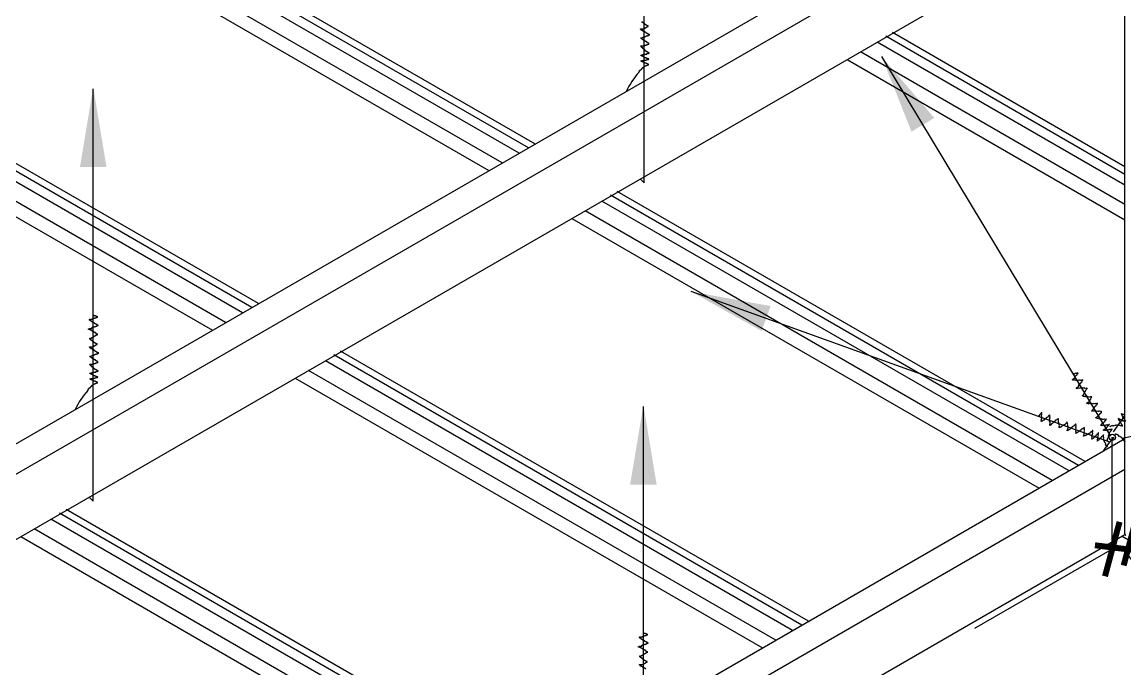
# Model space of a CAD drawing. Header units: inches. Extents: x -16404 to 14624, y -1591 to 16152.
# Drawn here: x -15641 to -15557.9, y 1922.6 to 1971.4 of the extents above; entities that cross this region are included whole.
import ezdxf

# ---------------------------------------------------------------- set-up
doc = ezdxf.new("R2010")
doc.units = ezdxf.units.IN
doc.header["$LTSCALE"] = 24
doc.header["$MEASUREMENT"] = 0
doc.layers.get('0').update_dxf_attribs({"linetype": 'CONTINUOUS'})
doc.layers.add('S-ANNO-DIMS', color=2, linetype='CONTINUOUS')
doc.layers.add('S-ARCH', color=1, linetype='CONTINUOUS')
doc.styles.add('Arial', font='arial.ttf', dxfattribs={"width": 0.85})
doc.dimstyles.new('DIM-24', dxfattribs={"dimscale": 24, "dimtxt": 0.09375, "dimasz": 0.109375, "dimexe": 0.0625, "dimexo": 0.0625, "dimgap": 0.0625, "dimtad": 1, "dimdec": 4, "dimzin": 11, "dimdsep": 46, "dimlunit": 4, "dimtxsty": 'Arial', "dimblk": 'ARCHTICK', "dimcen": 0.125, "dimclrd": 256, "dimclre": 256, "dimclrt": 4, "dimadec": 0, "dimazin": 0, "dimtfac": 0.75, "dimtdec": 4, "dimtofl": 0, "dimtmove": 0, "dimatfit": 3, "dimldrblk": 'ARCHTICK', "dimfxl": 1, "dimfrac": 1, "dimtolj": 1, "dimtzin": 11, "dimarcsym": 0})

# ---------------------------------------------------------------- blocks, each defined once
blk = doc.blocks.new('ST-ARROW')
blk.add_solid([(-1, -0.167), (-1, 0.167), (0, 0)])
blk = doc.blocks.new('_ARCHTICK')
at = {"color": 0, "linetype": 'ByBlock', "const_width": 0.15}
blk.add_lwpolyline([(-0.5, -0.5), (0.5, 0.5)], dxfattribs=at)

msp = doc.modelspace()

# ---------------------------------------------------------------- linework, layer by layer
at = {"layer": 'S-ARCH', "color": 2}
for p, q in [((-15594.13847, 1959.24264), (-15594.13847, 1990.29434)), ((-15558.98146, 1940.17198), (-15576.24658, 1968.7578)), ((-15635.65865, 1935.27095), (-15635.65865, 1966.32265)), ((-15559.07179, 1939.70072), (-15590.60337, 1951.05355)), ((-15558.13621, 1940.00738), (-15524.36333, 1947.13926)), ((-15594.20621, 1911.33838), (-15594.20621, 1942.39008)), ((-15558.78603, 1940.48253), (-15557.92269, 1941.69684)), ((-15558.877, 1931.65196), (-15558.877, 1940.07648))]:
    msp.add_line(p, q, dxfattribs=at)
at = {"layer": 'S-ARCH'}
for p, q in [((-15557.92269, 1932.80844), (-15557.92269, 1989.35124)), ((-15667.21422, 1924.74052), (-15557.92269, 1987.84001)), ((-15665.37391, 1923.50727), (-15557.92269, 1985.54426)), ((-15602.87289, 1961.888), (-15638.04665, 1982.19558)), ((-15602.37289, 1962.17668), (-15637.54665, 1982.48425)), ((-15603.57654, 1961.48175), (-15638.75029, 1981.78933)), ((-15665.48217, 1918.52401), (-15557.92269, 1980.6235)), ((-15641.01972, 1980.47907), (-15605.84597, 1960.17149)), ((-15604.84597, 1960.74884), (-15640.01972, 1981.05642)), ((-15623.2078, 1950.14764), (-15658.38155, 1970.45522)), ((-15557.92269, 1959.88853), (-15575.94506, 1970.29375)), ((-15557.92269, 1960.46588), (-15575.44506, 1970.58242)), ((-15624.41144, 1949.45271), (-15659.5852, 1969.76029)), ((-15623.7078, 1949.85896), (-15658.88155, 1970.16654)), ((-15557.92269, 1959.07603), (-15576.58335, 1969.84977)), ((-15625.68087, 1948.71981), (-15660.85463, 1969.02738)), ((-15557.92269, 1957.61022), (-15577.85278, 1969.11686)), ((-15661.85463, 1968.45003), (-15626.68087, 1948.14246)), ((-15578.85278, 1968.53951), (-15557.92269, 1956.45552)), ((-15562.1241, 1937.54917), (-15597.32686, 1957.8735)), ((-15561.42045, 1937.95542), (-15596.68857, 1958.31748)), ((-15560.92045, 1938.2441), (-15596.18857, 1958.60615)), ((-15563.39353, 1936.81627), (-15598.59629, 1957.14059)), ((-15599.59629, 1956.56324), (-15564.39353, 1936.23892)), ((-15582.25536, 1925.92639), (-15617.52347, 1946.28844)), ((-15581.75536, 1926.21506), (-15617.02347, 1946.57712)), ((-15582.959, 1925.52014), (-15618.16176, 1945.84446)), ((-15620.43119, 1944.5342), (-15585.22843, 1924.20988)), ((-15584.22843, 1924.78723), (-15619.43119, 1945.11155)), ((-15625.76178, 1900.80794), (-15557.92269, 1939.97486)), ((-15623.92147, 1899.57469), (-15557.92269, 1937.6791)), ((-15602.44063, 1914.27241), (-15637.70875, 1934.63447)), ((-15603.64428, 1913.57749), (-15638.84704, 1933.90181)), ((-15602.94063, 1913.98374), (-15638.20875, 1934.34579)), ((-15604.91371, 1912.84458), (-15640.11647, 1933.1689)), ((-15641.11647, 1932.59155), (-15605.91371, 1912.26723)), ((-15624.02973, 1894.59144), (-15557.92269, 1932.75835)), ((-15558.14385, 1932.63066), (-15539.66322, 1921.96087))]:
    msp.add_line(p, q, dxfattribs=at)
at = {"layer": 'S-ARCH', "color": 2}
for points in [[(-15594.55421, 1967.56623), (-15594.55421, 1967.5915), (-15594.52893, 1967.5915), (-15594.52893, 1967.64206), (-15594.50365, 1967.64206), (-15594.50365, 1967.71788), (-15594.45309, 1967.71788), (-15594.45309, 1967.76843), (-15594.40252, 1967.76843), (-15594.40252, 1967.7937), (-15594.35196, 1967.7937), (-15594.35196, 1967.81898), (-15594.32668, 1967.81898), (-15594.32668, 1967.86953), (-15594.3014, 1967.86953), (-15594.3014, 1967.89481), (-15594.27612, 1967.89481), (-15594.27612, 1967.92008), (-15594.25084, 1967.92008), (-15594.25084, 1967.94536), (-15594.22556, 1967.94536), (-15594.22556, 1967.97063), (-15594.20028, 1967.97063), (-15594.20028, 1967.99591), (-15594.14971, 1967.99591), (-15594.14971, 1968.02118), (-15594.12443, 1968.02118), (-15594.12443, 1968.04646), (-15594.07387, 1968.04646), (-15594.07387, 1968.07173), (-15594.02331, 1968.07173), (-15594.02331, 1968.09701), (-15593.94746, 1968.09701), (-15593.94746, 1968.12228), (-15593.8969, 1968.12228), (-15593.8969, 1968.14756), (-15593.82106, 1968.14756), (-15593.82106, 1968.17283), (-15593.79578, 1968.17283), (-15593.84634, 1968.17283), (-15593.84634, 1968.19811), (-15593.8969, 1968.19811), (-15593.8969, 1968.22338), (-15593.94746, 1968.22338), (-15593.94746, 1968.24866), (-15593.99803, 1968.24866), (-15593.99803, 1968.27393), (-15594.09915, 1968.27393), (-15594.09915, 1968.29921), (-15594.12443, 1968.29921), (-15594.12443, 1968.32448), (-15594.20028, 1968.32448), (-15594.20028, 1968.34976), (-15594.25084, 1968.34976), (-15594.25084, 1968.37503), (-15594.32668, 1968.37503), (-15594.32668, 1968.40031), (-15594.35196, 1968.40031), (-15594.35196, 1968.42558), (-15594.37724, 1968.42558), (-15594.37724, 1968.45086), (-15594.40252, 1968.45086), (-15594.3014, 1968.45086), (-15594.3014, 1968.47613), (-15594.17499, 1968.47613), (-15594.17499, 1968.50141), (-15594.02331, 1968.50141), (-15594.02331, 1968.52669), (-15593.94746, 1968.52669), (-15593.94746, 1968.55196), (-15593.82106, 1968.55196), (-15593.82106, 1968.57723), (-15593.79578, 1968.57723), (-15593.79578, 1968.60251), (-15593.8969, 1968.60251), (-15593.8969, 1968.62779), (-15593.97275, 1968.62779), (-15593.97275, 1968.65306), (-15593.99803, 1968.65306), (-15593.99803, 1968.67834), (-15594.14971, 1968.67834), (-15594.14971, 1968.75416), (-15594.22556, 1968.75416), (-15594.22556, 1968.77944), (-15594.27612, 1968.77944), (-15594.27612, 1968.80471), (-15594.32668, 1968.80471), (-15594.32668, 1968.82999), (-15594.35196, 1968.82999), (-15594.35196, 1968.85526), (-15594.40252, 1968.85526), (-15594.40252, 1968.88054), (-15594.35196, 1968.88054), (-15594.35196, 1968.90581), (-15594.25084, 1968.90581), (-15594.25084, 1968.93109), (-15594.20028, 1968.93109), (-15594.20028, 1968.95636), (-15593.94746, 1968.95636), (-15593.94746, 1969.00691), (-15593.82106, 1969.00691), (-15593.82106, 1969.03219), (-15593.7705, 1969.03219), (-15593.7705, 1969.05746), (-15593.82106, 1969.05746), (-15593.82106, 1969.08274), (-15593.87162, 1969.08274), (-15593.87162, 1969.10801), (-15593.8969, 1969.10801), (-15593.8969, 1969.13329), (-15593.97275, 1969.13329), (-15593.97275, 1969.15856), (-15593.99803, 1969.15856), (-15593.99803, 1969.18384), (-15594.04859, 1969.18384), (-15594.04859, 1969.20911), (-15594.07387, 1969.20911), (-15594.07387, 1969.23439), (-15594.09915, 1969.23439), (-15594.09915, 1969.25966), (-15594.14971, 1969.25966), (-15594.14971, 1969.31022), (-15594.20028, 1969.31022), (-15594.20028, 1969.33549), (-15594.22556, 1969.33549), (-15594.22556, 1969.36076), (-15594.25084, 1969.36076), (-15594.25084, 1969.41132), (-15594.3014, 1969.41132), (-15594.3014, 1969.43659), (-15594.32668, 1969.43659), (-15594.32668, 1969.46186), (-15594.35196, 1969.46186), (-15594.35196, 1969.51242), (-15594.37724, 1969.51242), (-15594.37724, 1969.53769), (-15594.40252, 1969.53769), (-15594.40252, 1969.56297), (-15594.14971, 1969.56297), (-15594.14971, 1969.58824), (-15594.09915, 1969.58824), (-15594.09915, 1969.61352), (-15593.99803, 1969.61352), (-15593.99803, 1969.63879), (-15593.94746, 1969.63879), (-15593.94746, 1969.66407), (-15593.87162, 1969.66407), (-15593.87162, 1969.68934), (-15593.79578, 1969.68934), (-15593.79578, 1969.71462), (-15593.7705, 1969.71462), (-15593.79578, 1969.71462), (-15593.79578, 1969.73989), (-15593.82106, 1969.73989), (-15593.82106, 1969.76517), (-15593.84634, 1969.76517), (-15593.84634, 1969.79044), (-15593.8969, 1969.79044), (-15593.8969, 1969.81572), (-15593.94746, 1969.81572), (-15593.94746, 1969.86627), (-15593.99803, 1969.86627), (-15593.99803, 1969.89154), (-15594.07387, 1969.89154), (-15594.07387, 1969.94209), (-15594.14971, 1969.94209), (-15594.14971, 1969.96737), (-15594.17499, 1969.96737), (-15594.17499, 1969.99264), (-15594.22556, 1969.99264), (-15594.22556, 1970.04319), (-15594.3014, 1970.04319), (-15594.3014, 1970.09374), (-15594.35196, 1970.09374), (-15594.35196, 1970.1443), (-15594.40252, 1970.1443), (-15594.40252, 1970.16957), (-15594.3014, 1970.16957), (-15594.3014, 1970.19485), (-15594.25084, 1970.19485), (-15594.25084, 1970.22012), (-15594.14971, 1970.22012), (-15594.14971, 1970.2454), (-15594.09915, 1970.2454), (-15594.09915, 1970.27067), (-15594.04859, 1970.27067), (-15594.04859, 1970.29595), (-15593.99803, 1970.29595), (-15593.99803, 1970.32122), (-15593.8969, 1970.32122), (-15593.8969, 1970.3465), (-15593.82106, 1970.3465), (-15593.82106, 1970.37177), (-15593.79578, 1970.37177), (-15593.79578, 1970.39705), (-15593.71994, 1970.39705), (-15593.74522, 1970.39705), (-15593.74522, 1970.42232), (-15593.79578, 1970.42232), (-15593.79578, 1970.4476), (-15593.87162, 1970.4476), (-15593.87162, 1970.47287), (-15593.8969, 1970.47287), (-15593.8969, 1970.49815), (-15593.94746, 1970.49815), (-15593.94746, 1970.52342), (-15593.99803, 1970.52342), (-15593.99803, 1970.57397), (-15594.04859, 1970.57397), (-15594.04859, 1970.59925), (-15594.09915, 1970.59925), (-15594.09915, 1970.62452), (-15594.17499, 1970.62452), (-15594.17499, 1970.6498), (-15594.20028, 1970.6498), (-15594.20028, 1970.67507), (-15594.25084, 1970.67507), (-15594.25084, 1970.70035), (-15594.27612, 1970.70035), (-15594.27612, 1970.72562), (-15594.35196, 1970.72562), (-15594.35196, 1970.77617), (-15594.37724, 1970.77617), (-15594.37724, 1970.80145), (-15594.40252, 1970.80145), (-15594.40252, 1970.82673), (-15594.4278, 1970.82673), (-15594.4278, 1970.852), (-15594.14971, 1970.852), (-15594.14971, 1970.87727), (-15594.12443, 1970.87727), (-15594.12443, 1970.90255), (-15594.07387, 1970.90255), (-15594.07387, 1970.92783), (-15594.04859, 1970.92783), (-15594.04859, 1970.9531), (-15593.99803, 1970.9531), (-15593.99803, 1970.97838), (-15593.94746, 1970.97838), (-15593.94746, 1971.00365), (-15593.92218, 1971.00365), (-15593.92218, 1971.02893), (-15593.84634, 1971.02893), (-15593.84634, 1971.07948), (-15593.92218, 1971.07948), (-15593.92218, 1971.10475), (-15593.94746, 1971.10475), (-15593.94746, 1971.13003), (-15594.02331, 1971.13003), (-15594.02331, 1971.1553), (-15594.04859, 1971.1553), (-15594.04859, 1971.18058), (-15594.09915, 1971.18058), (-15594.09915, 1971.23113), (-15594.14971, 1971.23113), (-15594.14971, 1971.2564), (-15594.17499, 1971.2564), (-15594.17499, 1971.28168), (-15594.20028, 1971.28168), (-15594.20028, 1971.30695), (-15594.25084, 1971.30695), (-15594.25084, 1971.33223), (-15594.27612, 1971.33223), (-15594.27612, 1971.3575), (-15594.32668, 1971.3575), (-15594.32668, 1971.38278)], [(-15636.07439, 1943.59454), (-15636.07439, 1943.61982), (-15636.04911, 1943.61982), (-15636.04911, 1943.67037), (-15636.02383, 1943.67037), (-15636.02383, 1943.74619), (-15635.97327, 1943.74619), (-15635.97327, 1943.79674), (-15635.9227, 1943.79674), (-15635.9227, 1943.82202), (-15635.87214, 1943.82202), (-15635.87214, 1943.84729), (-15635.84686, 1943.84729), (-15635.84686, 1943.89784), (-15635.82158, 1943.89784), (-15635.82158, 1943.92312), (-15635.7963, 1943.92312), (-15635.7963, 1943.94839), (-15635.77102, 1943.94839), (-15635.77102, 1943.97367), (-15635.74574, 1943.97367), (-15635.74574, 1943.99894), (-15635.72046, 1943.99894), (-15635.72046, 1944.02422), (-15635.66989, 1944.02422), (-15635.66989, 1944.0495), (-15635.64461, 1944.0495), (-15635.64461, 1944.07477), (-15635.59405, 1944.07477), (-15635.59405, 1944.10004), (-15635.54349, 1944.10004), (-15635.54349, 1944.12532), (-15635.46764, 1944.12532), (-15635.46764, 1944.1506), (-15635.41708, 1944.1506), (-15635.41708, 1944.17587), (-15635.34124, 1944.17587), (-15635.34124, 1944.20115), (-15635.31596, 1944.20115), (-15635.36652, 1944.20115), (-15635.36652, 1944.22642), (-15635.41708, 1944.22642), (-15635.41708, 1944.2517), (-15635.46764, 1944.2517), (-15635.46764, 1944.27697), (-15635.51821, 1944.27697), (-15635.51821, 1944.30225), (-15635.61933, 1944.30225), (-15635.61933, 1944.32752), (-15635.64461, 1944.32752), (-15635.64461, 1944.3528), (-15635.72046, 1944.3528), (-15635.72046, 1944.37807), (-15635.77102, 1944.37807), (-15635.77102, 1944.40335), (-15635.84686, 1944.40335), (-15635.84686, 1944.42862), (-15635.87214, 1944.42862), (-15635.87214, 1944.4539), (-15635.89742, 1944.4539), (-15635.89742, 1944.47917), (-15635.9227, 1944.47917), (-15635.82158, 1944.47917), (-15635.82158, 1944.50445), (-15635.69517, 1944.50445), (-15635.69517, 1944.52972), (-15635.54349, 1944.52972), (-15635.54349, 1944.555), (-15635.46764, 1944.555), (-15635.46764, 1944.58027), (-15635.34124, 1944.58027), (-15635.34124, 1944.60555), (-15635.31596, 1944.60555), (-15635.31596, 1944.63082), (-15635.41708, 1944.63082), (-15635.41708, 1944.6561), (-15635.49293, 1944.6561), (-15635.49293, 1944.68137), (-15635.51821, 1944.68137), (-15635.51821, 1944.70665), (-15635.66989, 1944.70665), (-15635.66989, 1944.78247), (-15635.74574, 1944.78247), (-15635.74574, 1944.80775), (-15635.7963, 1944.80775), (-15635.7963, 1944.83303), (-15635.84686, 1944.83303), (-15635.84686, 1944.8583), (-15635.87214, 1944.8583), (-15635.87214, 1944.88357), (-15635.9227, 1944.88357), (-15635.9227, 1944.90885), (-15635.87214, 1944.90885), (-15635.87214, 1944.93413), (-15635.77102, 1944.93413), (-15635.77102, 1944.9594), (-15635.72046, 1944.9594), (-15635.72046, 1944.98467), (-15635.46764, 1944.98467), (-15635.46764, 1945.03523), (-15635.34124, 1945.03523), (-15635.34124, 1945.0605), (-15635.29068, 1945.0605), (-15635.29068, 1945.08578), (-15635.34124, 1945.08578), (-15635.34124, 1945.11105), (-15635.3918, 1945.11105), (-15635.3918, 1945.13633), (-15635.41708, 1945.13633), (-15635.41708, 1945.1616), (-15635.49293, 1945.1616), (-15635.49293, 1945.18688), (-15635.51821, 1945.18688), (-15635.51821, 1945.21215), (-15635.56877, 1945.21215), (-15635.56877, 1945.23743), (-15635.59405, 1945.23743), (-15635.59405, 1945.2627), (-15635.61933, 1945.2627), (-15635.61933, 1945.28798), (-15635.66989, 1945.28798), (-15635.66989, 1945.33853), (-15635.72046, 1945.33853), (-15635.72046, 1945.3638), (-15635.74574, 1945.3638), (-15635.74574, 1945.38908), (-15635.77102, 1945.38908), (-15635.77102, 1945.43963), (-15635.82158, 1945.43963), (-15635.82158, 1945.4649), (-15635.84686, 1945.4649), (-15635.84686, 1945.49018), (-15635.87214, 1945.49018), (-15635.87214, 1945.54073), (-15635.89742, 1945.54073), (-15635.89742, 1945.566), (-15635.9227, 1945.566), (-15635.9227, 1945.59128), (-15635.66989, 1945.59128), (-15635.66989, 1945.61655), (-15635.61933, 1945.61655), (-15635.61933, 1945.64183), (-15635.51821, 1945.64183), (-15635.51821, 1945.6671), (-15635.46764, 1945.6671), (-15635.46764, 1945.69238), (-15635.3918, 1945.69238), (-15635.3918, 1945.71766), (-15635.31596, 1945.71766), (-15635.31596, 1945.74293), (-15635.29068, 1945.74293), (-15635.31596, 1945.74293), (-15635.31596, 1945.7682), (-15635.34124, 1945.7682), (-15635.34124, 1945.79348), (-15635.36652, 1945.79348), (-15635.36652, 1945.81876), (-15635.41708, 1945.81876), (-15635.41708, 1945.84403), (-15635.46764, 1945.84403), (-15635.46764, 1945.89458), (-15635.51821, 1945.89458), (-15635.51821, 1945.91986), (-15635.59405, 1945.91986), (-15635.59405, 1945.97041), (-15635.66989, 1945.97041), (-15635.66989, 1945.99568), (-15635.69517, 1945.99568), (-15635.69517, 1946.02096), (-15635.74574, 1946.02096), (-15635.74574, 1946.07151), (-15635.82158, 1946.07151), (-15635.82158, 1946.12206), (-15635.87214, 1946.12206), (-15635.87214, 1946.17261), (-15635.9227, 1946.17261), (-15635.9227, 1946.19788), (-15635.82158, 1946.19788), (-15635.82158, 1946.22316), (-15635.77102, 1946.22316), (-15635.77102, 1946.24843), (-15635.66989, 1946.24843), (-15635.66989, 1946.27371), (-15635.61933, 1946.27371), (-15635.61933, 1946.29898), (-15635.56877, 1946.29898), (-15635.56877, 1946.32426), (-15635.51821, 1946.32426), (-15635.51821, 1946.34953), (-15635.41708, 1946.34953), (-15635.41708, 1946.37481), (-15635.34124, 1946.37481), (-15635.34124, 1946.40008), (-15635.31596, 1946.40008), (-15635.31596, 1946.42536), (-15635.24012, 1946.42536), (-15635.2654, 1946.42536), (-15635.2654, 1946.45063), (-15635.31596, 1946.45063), (-15635.31596, 1946.47591), (-15635.3918, 1946.47591), (-15635.3918, 1946.50119), (-15635.41708, 1946.50119), (-15635.41708, 1946.52646), (-15635.46764, 1946.52646), (-15635.46764, 1946.55173), (-15635.51821, 1946.55173), (-15635.51821, 1946.60229), (-15635.56877, 1946.60229), (-15635.56877, 1946.62756), (-15635.61933, 1946.62756), (-15635.61933, 1946.65283), (-15635.69517, 1946.65283), (-15635.69517, 1946.67811), (-15635.72046, 1946.67811), (-15635.72046, 1946.70339), (-15635.77102, 1946.70339), (-15635.77102, 1946.72866), (-15635.7963, 1946.72866), (-15635.7963, 1946.75394), (-15635.87214, 1946.75394), (-15635.87214, 1946.80449), (-15635.89742, 1946.80449), (-15635.89742, 1946.82976), (-15635.9227, 1946.82976), (-15635.9227, 1946.85504), (-15635.94798, 1946.85504), (-15635.94798, 1946.88031), (-15635.66989, 1946.88031), (-15635.66989, 1946.90559), (-15635.64461, 1946.90559), (-15635.64461, 1946.93086), (-15635.59405, 1946.93086), (-15635.59405, 1946.95614), (-15635.56877, 1946.95614), (-15635.56877, 1946.98141), (-15635.51821, 1946.98141), (-15635.51821, 1947.00669), (-15635.46764, 1947.00669), (-15635.46764, 1947.03196), (-15635.44236, 1947.03196), (-15635.44236, 1947.05724), (-15635.36652, 1947.05724), (-15635.36652, 1947.10779), (-15635.44236, 1947.10779), (-15635.44236, 1947.13306), (-15635.46764, 1947.13306), (-15635.46764, 1947.15834), (-15635.54349, 1947.15834), (-15635.54349, 1947.18361), (-15635.56877, 1947.18361), (-15635.56877, 1947.20889), (-15635.61933, 1947.20889), (-15635.61933, 1947.25944), (-15635.66989, 1947.25944), (-15635.66989, 1947.28471), (-15635.69517, 1947.28471), (-15635.69517, 1947.30999), (-15635.72046, 1947.30999), (-15635.72046, 1947.33526), (-15635.77102, 1947.33526), (-15635.77102, 1947.36054), (-15635.7963, 1947.36054), (-15635.7963, 1947.38582), (-15635.84686, 1947.38582), (-15635.84686, 1947.41109), (-15635.87214, 1947.41109), (-15635.87214, 1947.46164), (-15635.9227, 1947.46164), (-15635.9227, 1947.51219), (-15635.94798, 1947.51219), (-15635.87214, 1947.51219), (-15635.87214, 1947.53747), (-15635.7963, 1947.53747), (-15635.7963, 1947.56274), (-15635.77102, 1947.56274), (-15635.77102, 1947.58802), (-15635.72046, 1947.58802), (-15635.72046, 1947.61329), (-15635.66989, 1947.61329), (-15635.66989, 1947.63857), (-15635.61933, 1947.63857), (-15635.61933, 1947.66384), (-15635.59405, 1947.66384), (-15635.59405, 1947.68912), (-15635.56877, 1947.68912), (-15635.56877, 1947.71439), (-15635.51821, 1947.71439), (-15635.51821, 1947.73967), (-15635.46764, 1947.73967), (-15635.46764, 1947.76494), (-15635.44236, 1947.76494), (-15635.44236, 1947.79022), (-15635.36652, 1947.79022), (-15635.36652, 1947.81549), (-15635.31596, 1947.81549), (-15635.34124, 1947.81549), (-15635.34124, 1947.84077), (-15635.41708, 1947.84077), (-15635.41708, 1947.89132), (-15635.46764, 1947.89132), (-15635.46764, 1947.91659), (-15635.49293, 1947.91659), (-15635.49293, 1947.96714), (-15635.56877, 1947.96714), (-15635.56877, 1947.99242), (-15635.61933, 1947.99242), (-15635.61933, 1948.0177), (-15635.66989, 1948.0177), (-15635.66989, 1948.06824), (-15635.74574, 1948.06824), (-15635.74574, 1948.09352), (-15635.7963, 1948.09352), (-15635.7963, 1948.1188), (-15635.82158, 1948.1188), (-15635.82158, 1948.14407), (-15635.87214, 1948.14407), (-15635.87214, 1948.16935), (-15635.94798, 1948.16935), (-15635.94798, 1948.19462), (-15636.02383, 1948.19462), (-15636.02383, 1948.24517), (-15635.97327, 1948.24517), (-15635.97327, 1948.27045), (-15635.77102, 1948.27045), (-15635.77102, 1948.34627), (-15635.72046, 1948.34627), (-15635.72046, 1948.37155), (-15635.69517, 1948.37155), (-15635.69517, 1948.39682), (-15635.56877, 1948.39682), (-15635.56877, 1948.4221), (-15635.46764, 1948.4221), (-15635.46764, 1948.44737), (-15635.3918, 1948.44737), (-15635.3918, 1948.47265), (-15635.36652, 1948.47265), (-15635.36652, 1948.49792), (-15635.29068, 1948.49792), (-15635.29068, 1948.5232), (-15635.36652, 1948.5232), (-15635.36652, 1948.57375), (-15635.44236, 1948.57375), (-15635.44236, 1948.59902), (-15635.49293, 1948.59902), (-15635.49293, 1948.6243), (-15635.54349, 1948.6243), (-15635.54349, 1948.67485), (-15635.59405, 1948.67485), (-15635.59405, 1948.70012), (-15635.66989, 1948.70012), (-15635.66989, 1948.7254), (-15635.69517, 1948.7254), (-15635.69517, 1948.75067), (-15635.74574, 1948.75067), (-15635.74574, 1948.77595), (-15635.77102, 1948.77595), (-15635.77102, 1948.80123), (-15635.82158, 1948.80123), (-15635.82158, 1948.85177), (-15635.87214, 1948.85177), (-15635.87214, 1948.87705), (-15635.9227, 1948.87705), (-15635.9227, 1948.90233), (-15635.94798, 1948.90233), (-15635.94798, 1948.95288), (-15635.97327, 1948.95288), (-15635.87214, 1948.95288), (-15635.87214, 1948.97815), (-15635.72046, 1948.97815), (-15635.72046, 1949.00343), (-15635.69517, 1949.00343), (-15635.69517, 1949.0287), (-15635.64461, 1949.0287), (-15635.64461, 1949.05398), (-15635.56877, 1949.05398), (-15635.56877, 1949.07925), (-15635.44236, 1949.07925), (-15635.44236, 1949.10453), (-15635.41708, 1949.10453), (-15635.41708, 1949.1298), (-15635.34124, 1949.1298), (-15635.34124, 1949.15508), (-15635.31596, 1949.15508), (-15635.3918, 1949.15508), (-15635.3918, 1949.18035), (-15635.44236, 1949.18035), (-15635.44236, 1949.20563), (-15635.49293, 1949.20563), (-15635.49293, 1949.2309), (-15635.64461, 1949.2309), (-15635.64461, 1949.30673), (-15635.65865, 1949.30673)], [(-15559.22509, 1939.76962), (-15559.23815, 1939.79126), (-15559.21651, 1939.80433), (-15559.24265, 1939.8476), (-15559.22101, 1939.86067), (-15559.26021, 1939.92557), (-15559.21693, 1939.95171), (-15559.24306, 1939.99498), (-15559.19978, 1940.02112), (-15559.21285, 1940.04276), (-15559.16957, 1940.0689), (-15559.18264, 1940.09054), (-15559.161, 1940.10361), (-15559.18713, 1940.14688), (-15559.16549, 1940.15995), (-15559.17856, 1940.18158), (-15559.15691, 1940.19465), (-15559.16998, 1940.21629), (-15559.14834, 1940.22936), (-15559.16141, 1940.25099), (-15559.13977, 1940.26406), (-15559.15284, 1940.2857), (-15559.1312, 1940.29877), (-15559.14426, 1940.3204), (-15559.10098, 1940.34654), (-15559.11405, 1940.36818), (-15559.09241, 1940.38125), (-15559.10548, 1940.40288), (-15559.0622, 1940.42902), (-15559.07526, 1940.45066), (-15559.03198, 1940.4768), (-15559.04505, 1940.49843), (-15558.98013, 1940.53764), (-15558.9932, 1940.55928), (-15558.94992, 1940.58542), (-15558.96298, 1940.60706), (-15558.89806, 1940.64627), (-15558.91113, 1940.6679), (-15558.88949, 1940.68097), (-15558.93277, 1940.65483), (-15558.94584, 1940.67647), (-15558.98912, 1940.65033), (-15559.00219, 1940.67196), (-15559.04547, 1940.64582), (-15559.05853, 1940.66746), (-15559.10181, 1940.64132), (-15559.11488, 1940.66295), (-15559.20144, 1940.61067), (-15559.21451, 1940.63231), (-15559.23615, 1940.61924), (-15559.24922, 1940.64087), (-15559.31414, 1940.60166), (-15559.3272, 1940.6233), (-15559.37048, 1940.59716), (-15559.38355, 1940.61879), (-15559.44847, 1940.57958), (-15559.46154, 1940.60122), (-15559.48318, 1940.58815), (-15559.49625, 1940.60978), (-15559.51789, 1940.59671), (-15559.53095, 1940.61835), (-15559.55259, 1940.60527), (-15559.46603, 1940.65756), (-15559.4791, 1940.67919), (-15559.3709, 1940.74454), (-15559.38397, 1940.76618), (-15559.25413, 1940.8446), (-15559.26719, 1940.86623), (-15559.20227, 1940.90544), (-15559.21534, 1940.92708), (-15559.10714, 1940.99243), (-15559.1202, 1941.01406), (-15559.09856, 1941.02714), (-15559.11163, 1941.04877), (-15559.19819, 1940.99649), (-15559.21126, 1941.01813), (-15559.27618, 1940.97892), (-15559.28925, 1941.00055), (-15559.31089, 1940.98748), (-15559.32395, 1941.00911), (-15559.4538, 1940.93069), (-15559.493, 1940.9956), (-15559.55792, 1940.95639), (-15559.57098, 1940.97802), (-15559.61426, 1940.95188), (-15559.62733, 1940.97352), (-15559.67061, 1940.94738), (-15559.68368, 1940.96901), (-15559.70532, 1940.95594), (-15559.71839, 1940.97758), (-15559.76167, 1940.95144), (-15559.77474, 1940.97307), (-15559.73145, 1940.99921), (-15559.74452, 1941.02085), (-15559.65796, 1941.07313), (-15559.67103, 1941.09477), (-15559.62775, 1941.12091), (-15559.64082, 1941.14254), (-15559.42441, 1941.27324), (-15559.45055, 1941.31651), (-15559.34235, 1941.38186), (-15559.35541, 1941.4035), (-15559.31213, 1941.42964), (-15559.3252, 1941.45128), (-15559.36848, 1941.42513), (-15559.38155, 1941.44677), (-15559.42483, 1941.42063), (-15559.43789, 1941.44227), (-15559.45954, 1941.4292), (-15559.4726, 1941.45083), (-15559.53752, 1941.41162), (-15559.55059, 1941.43325), (-15559.57223, 1941.42018), (-15559.5853, 1941.44182), (-15559.62858, 1941.41568), (-15559.64164, 1941.43732), (-15559.66328, 1941.42425), (-15559.67635, 1941.44588), (-15559.69799, 1941.43281), (-15559.71106, 1941.45444), (-15559.75434, 1941.4283), (-15559.78047, 1941.47158), (-15559.82376, 1941.44543), (-15559.83682, 1941.46707), (-15559.85846, 1941.454), (-15559.87153, 1941.47563), (-15559.89317, 1941.46256), (-15559.9193, 1941.50584), (-15559.96259, 1941.47969), (-15559.97565, 1941.50133), (-15559.99729, 1941.48826), (-15560.01036, 1941.50989), (-15560.032, 1941.49682), (-15560.05813, 1941.5401), (-15560.07977, 1941.52703), (-15560.09284, 1941.54866), (-15560.11448, 1941.53559), (-15560.12755, 1941.55723), (-15559.91115, 1941.68793), (-15559.92421, 1941.70956), (-15559.88093, 1941.7357), (-15559.894, 1941.75734), (-15559.80744, 1941.80962), (-15559.82051, 1941.83125), (-15559.77722, 1941.85739), (-15559.79029, 1941.87903), (-15559.72537, 1941.91824), (-15559.73844, 1941.93988), (-15559.67352, 1941.97909), (-15559.68658, 1942.00072), (-15559.66494, 1942.01379), (-15559.68658, 1942.00072), (-15559.69965, 1942.02236), (-15559.72129, 1942.00929), (-15559.73436, 1942.03092), (-15559.756, 1942.01785), (-15559.76907, 1942.03949), (-15559.81235, 1942.01335), (-15559.82542, 1942.03498), (-15559.86869, 1942.00884), (-15559.89483, 1942.05211), (-15559.93811, 1942.02597), (-15559.95118, 1942.04761), (-15560.0161, 1942.0084), (-15560.04223, 1942.05167), (-15560.10715, 1942.01246), (-15560.12022, 1942.03409), (-15560.14186, 1942.02102), (-15560.15493, 1942.04266), (-15560.19821, 1942.01652), (-15560.22434, 1942.05979), (-15560.28926, 1942.02057), (-15560.3154, 1942.06385), (-15560.35868, 1942.03771), (-15560.38481, 1942.08098), (-15560.42809, 1942.05484), (-15560.44116, 1942.07647), (-15560.3546, 1942.12875), (-15560.36767, 1942.15039), (-15560.32439, 1942.17653), (-15560.33745, 1942.19816), (-15560.25089, 1942.25044), (-15560.26396, 1942.27208), (-15560.22068, 1942.29822), (-15560.23375, 1942.31985), (-15560.19046, 1942.346), (-15560.20353, 1942.36763), (-15560.16025, 1942.39377), (-15560.17332, 1942.4154), (-15560.08676, 1942.46769), (-15560.09983, 1942.48932), (-15560.0349, 1942.52853), (-15560.04797, 1942.55017), (-15560.02633, 1942.56324), (-15560.0394, 1942.58487), (-15559.97448, 1942.62408), (-15559.99612, 1942.61101), (-15560.00918, 1942.63265), (-15560.05246, 1942.60651), (-15560.06553, 1942.62814), (-15560.13045, 1942.58893), (-15560.14352, 1942.61057), (-15560.16516, 1942.5975), (-15560.17823, 1942.61913), (-15560.22151, 1942.59299), (-15560.23457, 1942.61463), (-15560.27786, 1942.58849), (-15560.30399, 1942.63176), (-15560.34727, 1942.60562), (-15560.36034, 1942.62725), (-15560.40362, 1942.60111), (-15560.41669, 1942.62275), (-15560.4816, 1942.58354), (-15560.49467, 1942.60517), (-15560.51631, 1942.5921), (-15560.52938, 1942.61374), (-15560.57266, 1942.5876), (-15560.58573, 1942.60923), (-15560.60737, 1942.59616), (-15560.62043, 1942.6178), (-15560.68536, 1942.57859), (-15560.71149, 1942.62186), (-15560.73313, 1942.60879), (-15560.7462, 1942.63042), (-15560.76784, 1942.61735), (-15560.78091, 1942.63899), (-15560.80255, 1942.62592), (-15560.81561, 1942.64755), (-15560.57757, 1942.79133), (-15560.59064, 1942.81296), (-15560.569, 1942.82603), (-15560.58206, 1942.84766), (-15560.53878, 1942.87381), (-15560.55185, 1942.89544), (-15560.53021, 1942.90851), (-15560.54328, 1942.93015), (-15560.5, 1942.95629), (-15560.51306, 1942.97792), (-15560.46978, 1943.00406), (-15560.48285, 1943.0257), (-15560.46121, 1943.03877), (-15560.47428, 1943.0604), (-15560.40936, 1943.09961), (-15560.43549, 1943.14288), (-15560.50041, 1943.10367), (-15560.51348, 1943.12531), (-15560.53512, 1943.11224), (-15560.54819, 1943.13387), (-15560.61311, 1943.09466), (-15560.62617, 1943.1163), (-15560.64781, 1943.10323), (-15560.66088, 1943.12486), (-15560.70416, 1943.09872), (-15560.7303, 1943.14199), (-15560.77358, 1943.11585), (-15560.78664, 1943.13749), (-15560.80828, 1943.12442), (-15560.82135, 1943.14605), (-15560.84299, 1943.13298), (-15560.85606, 1943.15462), (-15560.89934, 1943.12848), (-15560.91241, 1943.15011), (-15560.93405, 1943.13704), (-15560.94711, 1943.15868), (-15560.99039, 1943.13254), (-15561.00346, 1943.15417), (-15561.0251, 1943.1411), (-15561.05124, 1943.18437), (-15561.09452, 1943.15823), (-15561.12065, 1943.2015), (-15561.14229, 1943.18843), (-15561.07737, 1943.22764), (-15561.09044, 1943.24928), (-15561.02552, 1943.28849), (-15561.03858, 1943.31013), (-15561.01694, 1943.3232), (-15561.03001, 1943.34483), (-15560.98673, 1943.37097), (-15560.9998, 1943.39261), (-15560.95652, 1943.41875), (-15560.96958, 1943.44038), (-15560.9263, 1943.46652), (-15560.93937, 1943.48816), (-15560.91773, 1943.50123), (-15560.9308, 1943.52286), (-15560.90916, 1943.53593), (-15560.92222, 1943.55757), (-15560.87894, 1943.58371), (-15560.89201, 1943.60534), (-15560.84873, 1943.63149), (-15560.8618, 1943.65312), (-15560.84016, 1943.66619), (-15560.85322, 1943.68782), (-15560.7883, 1943.72704), (-15560.80137, 1943.74867), (-15560.75809, 1943.77481), (-15560.77973, 1943.76174), (-15560.7928, 1943.78338), (-15560.85772, 1943.74417), (-15560.88385, 1943.78744), (-15560.92713, 1943.7613), (-15560.9402, 1943.78293), (-15560.96184, 1943.76986), (-15560.98797, 1943.81313), (-15561.0529, 1943.77392), (-15561.06596, 1943.79556), (-15561.10924, 1943.76941), (-15561.12231, 1943.79105), (-15561.16559, 1943.76491), (-15561.19173, 1943.80818), (-15561.25665, 1943.76897), (-15561.26971, 1943.7906), (-15561.31299, 1943.76447), (-15561.32606, 1943.7861), (-15561.3477, 1943.77303), (-15561.36077, 1943.79467), (-15561.40405, 1943.76853), (-15561.41712, 1943.79016), (-15561.48204, 1943.75095), (-15561.4951, 1943.77258), (-15561.56003, 1943.73337), (-15561.58616, 1943.77664), (-15561.54288, 1943.80279), (-15561.55595, 1943.82442), (-15561.38282, 1943.92898), (-15561.42202, 1943.99389), (-15561.37875, 1944.02003), (-15561.39181, 1944.04166), (-15561.37017, 1944.05473), (-15561.38324, 1944.07637), (-15561.27504, 1944.14172), (-15561.2881, 1944.16336), (-15561.20154, 1944.21564), (-15561.21461, 1944.23727), (-15561.14969, 1944.27648), (-15561.16276, 1944.29812), (-15561.14112, 1944.31119), (-15561.15418, 1944.33282), (-15561.08926, 1944.37203), (-15561.10233, 1944.39367), (-15561.16725, 1944.35446), (-15561.19338, 1944.39773), (-15561.25831, 1944.35852), (-15561.27137, 1944.38015), (-15561.31465, 1944.35401), (-15561.32772, 1944.37565), (-15561.371, 1944.34951), (-15561.39714, 1944.39278), (-15561.44041, 1944.36664), (-15561.45348, 1944.38827), (-15561.5184, 1944.34906), (-15561.53147, 1944.3707), (-15561.55311, 1944.35763), (-15561.56618, 1944.37926), (-15561.60946, 1944.35312), (-15561.62253, 1944.37476), (-15561.64417, 1944.36169), (-15561.65723, 1944.38332), (-15561.70052, 1944.35718), (-15561.72665, 1944.40045), (-15561.76993, 1944.37431), (-15561.783, 1944.39595), (-15561.82628, 1944.36981), (-15561.83934, 1944.39144), (-15561.86098, 1944.37837), (-15561.88712, 1944.42164), (-15561.90876, 1944.40857), (-15561.8222, 1944.46085), (-15561.83526, 1944.48249), (-15561.70542, 1944.56091), (-15561.71849, 1944.58254), (-15561.69685, 1944.59562), (-15561.70992, 1944.61725), (-15561.66664, 1944.64339), (-15561.6797, 1944.66502), (-15561.61478, 1944.70424), (-15561.62785, 1944.72587), (-15561.51965, 1944.79122), (-15561.53272, 1944.81286), (-15561.51108, 1944.82593), (-15561.52414, 1944.84756), (-15561.45922, 1944.88677), (-15561.47229, 1944.90841), (-15561.45065, 1944.92148), (-15561.51557, 1944.88227), (-15561.52864, 1944.9039), (-15561.57192, 1944.87776), (-15561.58498, 1944.8994), (-15561.62826, 1944.87326), (-15561.64133, 1944.89489), (-15561.77117, 1944.81647), (-15561.81038, 1944.88138), (-15561.82239, 1944.87412)], [(-15559.229, 1939.34865), (-15559.25278, 1939.35721), (-15559.24422, 1939.38099), (-15559.29178, 1939.39812), (-15559.28321, 1939.4219), (-15559.35456, 1939.44759), (-15559.33743, 1939.49516), (-15559.38499, 1939.51229), (-15559.36786, 1939.55986), (-15559.39164, 1939.56842), (-15559.37451, 1939.61599), (-15559.39829, 1939.62456), (-15559.38973, 1939.64834), (-15559.43729, 1939.66547), (-15559.42873, 1939.68925), (-15559.45251, 1939.69781), (-15559.44394, 1939.7216), (-15559.46772, 1939.73016), (-15559.45916, 1939.75395), (-15559.48294, 1939.76251), (-15559.47438, 1939.7863), (-15559.49816, 1939.79486), (-15559.48959, 1939.81865), (-15559.51337, 1939.82721), (-15559.49624, 1939.87478), (-15559.52003, 1939.88334), (-15559.51146, 1939.90713), (-15559.53524, 1939.91569), (-15559.51811, 1939.96327), (-15559.54189, 1939.97183), (-15559.52477, 1940.0194), (-15559.54855, 1940.02796), (-15559.52285, 1940.09932), (-15559.54664, 1940.10788), (-15559.52951, 1940.15545), (-15559.55329, 1940.16402), (-15559.5276, 1940.23538), (-15559.55138, 1940.24394), (-15559.54281, 1940.26773), (-15559.55994, 1940.22015), (-15559.58372, 1940.22871), (-15559.60085, 1940.18114), (-15559.62463, 1940.1897), (-15559.64176, 1940.14213), (-15559.66554, 1940.15069), (-15559.68267, 1940.10312), (-15559.70645, 1940.11168), (-15559.7407, 1940.01654), (-15559.76449, 1940.0251), (-15559.77305, 1940.00131), (-15559.79683, 1940.00988), (-15559.82252, 1939.93852), (-15559.8463, 1939.94708), (-15559.86343, 1939.89951), (-15559.88721, 1939.90807), (-15559.9129, 1939.83671), (-15559.93669, 1939.84527), (-15559.94525, 1939.82149), (-15559.96903, 1939.83005), (-15559.9776, 1939.80626), (-15560.00138, 1939.81482), (-15560.00994, 1939.79104), (-15559.97568, 1939.88618), (-15559.99946, 1939.89474), (-15559.95664, 1940.01368), (-15559.98042, 1940.02224), (-15559.92904, 1940.16496), (-15559.95282, 1940.17352), (-15559.92713, 1940.24488), (-15559.95091, 1940.25344), (-15559.90809, 1940.37237), (-15559.93187, 1940.38093), (-15559.9233, 1940.40472), (-15559.94709, 1940.41328), (-15559.98134, 1940.31814), (-15560.00512, 1940.3267), (-15560.03081, 1940.25534), (-15560.05459, 1940.2639), (-15560.06316, 1940.24011), (-15560.08694, 1940.24868), (-15560.13832, 1940.10596), (-15560.20967, 1940.13165), (-15560.23536, 1940.06029), (-15560.25914, 1940.06885), (-15560.27627, 1940.02128), (-15560.30005, 1940.02984), (-15560.31718, 1939.98227), (-15560.34096, 1939.99083), (-15560.34952, 1939.96704), (-15560.3733, 1939.97561), (-15560.39043, 1939.92803), (-15560.41421, 1939.93659), (-15560.39708, 1939.98417), (-15560.42087, 1939.99273), (-15560.38661, 1940.08787), (-15560.41039, 1940.09644), (-15560.39326, 1940.14401), (-15560.41704, 1940.15257), (-15560.3314, 1940.39043), (-15560.37896, 1940.40756), (-15560.33614, 1940.52649), (-15560.35992, 1940.53505), (-15560.34279, 1940.58262), (-15560.36657, 1940.59119), (-15560.3837, 1940.54361), (-15560.40748, 1940.55218), (-15560.42461, 1940.5046), (-15560.44839, 1940.51317), (-15560.45696, 1940.48938), (-15560.48074, 1940.49794), (-15560.50643, 1940.42658), (-15560.53021, 1940.43515), (-15560.53877, 1940.41136), (-15560.56256, 1940.41992), (-15560.57968, 1940.37235), (-15560.60346, 1940.38091), (-15560.61203, 1940.35712), (-15560.63581, 1940.36569), (-15560.64437, 1940.3419), (-15560.66815, 1940.35046), (-15560.68528, 1940.30289), (-15560.73284, 1940.32001), (-15560.74997, 1940.27244), (-15560.77375, 1940.281), (-15560.78232, 1940.25722), (-15560.8061, 1940.26578), (-15560.81466, 1940.24199), (-15560.86222, 1940.25912), (-15560.87935, 1940.21154), (-15560.90313, 1940.22011), (-15560.9117, 1940.19632), (-15560.93548, 1940.20488), (-15560.94404, 1940.1811), (-15560.9916, 1940.19822), (-15561.00017, 1940.17444), (-15561.02395, 1940.183), (-15561.03251, 1940.15921), (-15561.05629, 1940.16777), (-15560.97065, 1940.40564), (-15560.99443, 1940.4142), (-15560.9773, 1940.46177), (-15561.00108, 1940.47033), (-15560.96683, 1940.56548), (-15560.99061, 1940.57404), (-15560.97348, 1940.62161), (-15560.99726, 1940.63017), (-15560.97157, 1940.70153), (-15560.99535, 1940.7101), (-15560.96966, 1940.78146), (-15560.99344, 1940.79002), (-15560.98487, 1940.8138), (-15560.99344, 1940.79002), (-15561.01722, 1940.79858), (-15561.02578, 1940.77479), (-15561.04956, 1940.78335), (-15561.05813, 1940.75957), (-15561.08191, 1940.76813), (-15561.09904, 1940.72056), (-15561.12282, 1940.72912), (-15561.13994, 1940.68155), (-15561.18751, 1940.69867), (-15561.20464, 1940.6511), (-15561.22842, 1940.65966), (-15561.25411, 1940.5883), (-15561.30167, 1940.60543), (-15561.32736, 1940.53407), (-15561.35114, 1940.54263), (-15561.35971, 1940.51884), (-15561.38349, 1940.52741), (-15561.40062, 1940.47983), (-15561.44818, 1940.49696), (-15561.47387, 1940.4256), (-15561.52143, 1940.44272), (-15561.53856, 1940.39515), (-15561.58612, 1940.41228), (-15561.60325, 1940.3647), (-15561.62703, 1940.37326), (-15561.59277, 1940.46841), (-15561.61655, 1940.47697), (-15561.59943, 1940.52454), (-15561.62321, 1940.53311), (-15561.58895, 1940.62825), (-15561.61273, 1940.63681), (-15561.5956, 1940.68439), (-15561.61938, 1940.69295), (-15561.60225, 1940.74052), (-15561.62603, 1940.74908), (-15561.60891, 1940.79665), (-15561.63269, 1940.80522), (-15561.59843, 1940.90036), (-15561.62221, 1940.90892), (-15561.59652, 1940.98028), (-15561.6203, 1940.98885), (-15561.61174, 1941.01263), (-15561.63552, 1941.0212), (-15561.60982, 1941.09255), (-15561.61839, 1941.06877), (-15561.64217, 1941.07733), (-15561.6593, 1941.02976), (-15561.68308, 1941.03832), (-15561.70877, 1940.96696), (-15561.73255, 1940.97552), (-15561.74112, 1940.95174), (-15561.7649, 1940.9603), (-15561.78202, 1940.91273), (-15561.8058, 1940.92129), (-15561.82293, 1940.87371), (-15561.8705, 1940.89084), (-15561.88762, 1940.84327), (-15561.9114, 1940.85183), (-15561.92853, 1940.80426), (-15561.95231, 1940.81282), (-15561.978, 1940.74146), (-15562.00179, 1940.75002), (-15562.01035, 1940.72624), (-15562.03413, 1940.7348), (-15562.05126, 1940.68723), (-15562.07504, 1940.69579), (-15562.0836, 1940.672), (-15562.10738, 1940.68056), (-15562.13308, 1940.6092), (-15562.18064, 1940.62633), (-15562.1892, 1940.60254), (-15562.21298, 1940.61111), (-15562.22155, 1940.58732), (-15562.24533, 1940.59588), (-15562.25389, 1940.57209), (-15562.27767, 1940.58066), (-15562.18347, 1940.84231), (-15562.20725, 1940.85087), (-15562.19868, 1940.87465), (-15562.22246, 1940.88322), (-15562.20534, 1940.93079), (-15562.22912, 1940.93935), (-15562.22055, 1940.96314), (-15562.24433, 1940.9717), (-15562.22721, 1941.01927), (-15562.25099, 1941.02783), (-15562.23386, 1941.07541), (-15562.25764, 1941.08397), (-15562.24907, 1941.10775), (-15562.27286, 1941.11632), (-15562.24716, 1941.18768), (-15562.29472, 1941.2048), (-15562.32042, 1941.13344), (-15562.3442, 1941.142), (-15562.35276, 1941.11822), (-15562.37654, 1941.12678), (-15562.40224, 1941.05542), (-15562.42602, 1941.06398), (-15562.43458, 1941.0402), (-15562.45836, 1941.04876), (-15562.47549, 1941.00119), (-15562.52305, 1941.01831), (-15562.54018, 1940.97074), (-15562.56396, 1940.9793), (-15562.57252, 1940.95551), (-15562.5963, 1940.96408), (-15562.60487, 1940.94029), (-15562.62865, 1940.94885), (-15562.64578, 1940.90128), (-15562.66956, 1940.90984), (-15562.67812, 1940.88606), (-15562.7019, 1940.89462), (-15562.71903, 1940.84704), (-15562.74281, 1940.85561), (-15562.75138, 1940.83182), (-15562.79894, 1940.84895), (-15562.81607, 1940.80137), (-15562.86363, 1940.8185), (-15562.87219, 1940.79471), (-15562.8465, 1940.86607), (-15562.87028, 1940.87463), (-15562.84459, 1940.94599), (-15562.86837, 1940.95455), (-15562.8598, 1940.97834), (-15562.88358, 1940.9869), (-15562.86646, 1941.03447), (-15562.89024, 1941.04303), (-15562.87311, 1941.09061), (-15562.89689, 1941.09917), (-15562.87976, 1941.14674), (-15562.90354, 1941.1553), (-15562.89498, 1941.17909), (-15562.91876, 1941.18765), (-15562.91019, 1941.21144), (-15562.93397, 1941.22), (-15562.91685, 1941.26757), (-15562.94063, 1941.27614), (-15562.9235, 1941.32371), (-15562.94728, 1941.33227), (-15562.93872, 1941.35606), (-15562.9625, 1941.36462), (-15562.9368, 1941.43598), (-15562.96058, 1941.44454), (-15562.94346, 1941.49211), (-15562.95202, 1941.46833), (-15562.9758, 1941.47689), (-15563.00149, 1941.40553), (-15563.04906, 1941.42265), (-15563.06618, 1941.37508), (-15563.08996, 1941.38364), (-15563.09853, 1941.35986), (-15563.14609, 1941.37698), (-15563.17178, 1941.30562), (-15563.19556, 1941.31419), (-15563.21269, 1941.26661), (-15563.23647, 1941.27518), (-15563.2536, 1941.2276), (-15563.30116, 1941.24473), (-15563.32685, 1941.17337), (-15563.35063, 1941.18193), (-15563.36776, 1941.13436), (-15563.39154, 1941.14292), (-15563.40011, 1941.11913), (-15563.42389, 1941.1277), (-15563.44102, 1941.08012), (-15563.4648, 1941.08869), (-15563.49049, 1941.01733), (-15563.51427, 1941.02589), (-15563.53996, 1940.95453), (-15563.58753, 1940.97165), (-15563.5704, 1941.01923), (-15563.59418, 1941.02779), (-15563.52566, 1941.21808), (-15563.59701, 1941.24377), (-15563.57988, 1941.29134), (-15563.60366, 1941.2999), (-15563.59509, 1941.32369), (-15563.61887, 1941.33225), (-15563.57605, 1941.45118), (-15563.59984, 1941.45974), (-15563.56558, 1941.55489), (-15563.58936, 1941.56345), (-15563.56367, 1941.63481), (-15563.58745, 1941.64337), (-15563.57888, 1941.66716), (-15563.60266, 1941.67572), (-15563.57697, 1941.74708), (-15563.60075, 1941.75564), (-15563.62645, 1941.68428), (-15563.67401, 1941.70141), (-15563.6997, 1941.63005), (-15563.72348, 1941.63861), (-15563.74061, 1941.59104), (-15563.76439, 1941.5996), (-15563.78152, 1941.55203), (-15563.82908, 1941.56915), (-15563.84621, 1941.52158), (-15563.86999, 1941.53014), (-15563.89568, 1941.45878), (-15563.91946, 1941.46734), (-15563.92803, 1941.44356), (-15563.95181, 1941.45212), (-15563.96893, 1941.40455), (-15563.99271, 1941.41311), (-15564.00128, 1941.38932), (-15564.02506, 1941.39789), (-15564.04219, 1941.35031), (-15564.08975, 1941.36744), (-15564.10688, 1941.31986), (-15564.13066, 1941.32843), (-15564.14779, 1941.28085), (-15564.17157, 1941.28942), (-15564.18013, 1941.26563), (-15564.22769, 1941.28275), (-15564.23626, 1941.25897), (-15564.202, 1941.35411), (-15564.22578, 1941.36267), (-15564.1744, 1941.50539), (-15564.19818, 1941.51395), (-15564.18961, 1941.53774), (-15564.21339, 1941.5463), (-15564.19627, 1941.59388), (-15564.22005, 1941.60244), (-15564.19435, 1941.6738), (-15564.21813, 1941.68236), (-15564.17531, 1941.80129), (-15564.19909, 1941.80985), (-15564.19053, 1941.83364), (-15564.21431, 1941.8422), (-15564.18862, 1941.91356), (-15564.2124, 1941.92212), (-15564.20383, 1941.94591), (-15564.22953, 1941.87455), (-15564.25331, 1941.88311), (-15564.27044, 1941.83554), (-15564.29422, 1941.8441), (-15564.31135, 1941.79653), (-15564.33513, 1941.80509), (-15564.38651, 1941.66237), (-15564.45785, 1941.68806), (-15564.46261, 1941.67485)], [(-15559.06227, 1940.87245), (-15559.04762, 1940.89305), (-15559.02702, 1940.8784), (-15558.99773, 1940.9196), (-15558.97712, 1940.90495), (-15558.93319, 1940.96675), (-15558.89198, 1940.93745), (-15558.86269, 1940.97865), (-15558.82148, 1940.94935), (-15558.80683, 1940.96995), (-15558.76562, 1940.94065), (-15558.75098, 1940.96125), (-15558.73037, 1940.94661), (-15558.70108, 1940.9878), (-15558.68048, 1940.97316), (-15558.66583, 1940.99375), (-15558.64523, 1940.9791), (-15558.63058, 1940.9997), (-15558.60998, 1940.98506), (-15558.59533, 1941.00566), (-15558.57473, 1940.99101), (-15558.56008, 1941.01161), (-15558.53948, 1940.99696), (-15558.52483, 1941.01756), (-15558.48362, 1940.98826), (-15558.46898, 1941.00886), (-15558.44837, 1940.99421), (-15558.43373, 1941.01481), (-15558.39252, 1940.98551), (-15558.37787, 1941.00611), (-15558.33667, 1940.97681), (-15558.32202, 1940.99741), (-15558.26021, 1940.95346), (-15558.24556, 1940.97406), (-15558.20435, 1940.94476), (-15558.18971, 1940.96536), (-15558.1279, 1940.92142), (-15558.11325, 1940.94201), (-15558.09264, 1940.92736), (-15558.13385, 1940.95666), (-15558.11921, 1940.97726), (-15558.16042, 1941.00656), (-15558.14577, 1941.02716), (-15558.18698, 1941.05646), (-15558.17233, 1941.07706), (-15558.21354, 1941.10636), (-15558.1989, 1941.12696), (-15558.28131, 1941.18555), (-15558.26667, 1941.20615), (-15558.28727, 1941.2208), (-15558.27263, 1941.2414), (-15558.33444, 1941.28535), (-15558.31979, 1941.30595), (-15558.361, 1941.33525), (-15558.34636, 1941.35584), (-15558.40817, 1941.39979), (-15558.39352, 1941.42039), (-15558.41413, 1941.43504), (-15558.39948, 1941.45564), (-15558.42008, 1941.47029), (-15558.40544, 1941.49089), (-15558.42604, 1941.50554), (-15558.34363, 1941.44694), (-15558.32898, 1941.46754), (-15558.22596, 1941.39429), (-15558.21131, 1941.4149), (-15558.08769, 1941.327), (-15558.07304, 1941.3476), (-15558.01123, 1941.30365), (-15557.99658, 1941.32425), (-15557.89356, 1941.25101)], [(-15557.84367, 1941.27756), (-15557.92608, 1941.33615), (-15557.91144, 1941.35675), (-15557.97325, 1941.4007), (-15557.95861, 1941.4213), (-15557.97921, 1941.43595), (-15557.96457, 1941.45655), (-15558.08819, 1941.54444), (-15558.04425, 1941.60624), (-15558.10607, 1941.65019), (-15558.09142, 1941.67079), (-15558.13263, 1941.70008), (-15558.11798, 1941.72068), (-15558.15919, 1941.74998), (-15558.14455, 1941.77058), (-15558.16515, 1941.78523), (-15558.1505, 1941.80583), (-15558.19171, 1941.83513), (-15558.17707, 1941.85573), (-15558.13586, 1941.82643), (-15558.12121, 1941.84703), (-15558.03879, 1941.78843), (-15558.02415, 1941.80903), (-15557.98294, 1941.77974), (-15557.9683, 1941.80033), (-15557.92269, 1941.76791)], [(-15558.68517, 1940.3405), (-15558.66044, 1940.34572), (-15558.65522, 1940.32098), (-15558.60576, 1940.33143), (-15558.60054, 1940.30669), (-15558.52635, 1940.32236), (-15558.5159, 1940.27289), (-15558.46644, 1940.28333), (-15558.456, 1940.23386), (-15558.43127, 1940.23908), (-15558.42082, 1940.18961), (-15558.39609, 1940.19483), (-15558.39086, 1940.1701), (-15558.34141, 1940.18054), (-15558.33618, 1940.15581), (-15558.31145, 1940.16103), (-15558.30623, 1940.13629), (-15558.2815, 1940.14152), (-15558.27628, 1940.11678), (-15558.25155, 1940.122), (-15558.24632, 1940.09727), (-15558.22159, 1940.10249), (-15558.21637, 1940.07776), (-15558.19164, 1940.08298), (-15558.18119, 1940.03351), (-15558.15646, 1940.03873), (-15558.15124, 1940.01399), (-15558.12651, 1940.01922), (-15558.11606, 1939.96974), (-15558.09133, 1939.97497), (-15558.08089, 1939.9255), (-15558.05616, 1939.93072), (-15558.04049, 1939.85651), (-15558.01576, 1939.86173), (-15558.00531, 1939.81226), (-15557.98058, 1939.81749), (-15557.96491, 1939.74328), (-15557.94018, 1939.7485), (-15557.93496, 1939.72376), (-15557.9454, 1939.77324), (-15557.92067, 1939.77846), (-15557.93112, 1939.82793), (-15557.90639, 1939.83315)], [(-15594.01521, 1922.59388), (-15594.01521, 1922.61916), (-15594.06577, 1922.61916), (-15594.06577, 1922.66971), (-15594.11633, 1922.66971), (-15594.11633, 1922.69498), (-15594.16689, 1922.69498), (-15594.16689, 1922.72026), (-15594.24274, 1922.72026), (-15594.24274, 1922.74554), (-15594.26802, 1922.74554), (-15594.26802, 1922.77081), (-15594.31858, 1922.77081), (-15594.31858, 1922.79608), (-15594.34386, 1922.79608), (-15594.34386, 1922.82136), (-15594.4197, 1922.82136), (-15594.4197, 1922.87191), (-15594.44498, 1922.87191), (-15594.44498, 1922.89719), (-15594.47027, 1922.89719), (-15594.47027, 1922.92246), (-15594.49555, 1922.92246), (-15594.49555, 1922.94774), (-15594.21745, 1922.94774), (-15594.21745, 1922.97301), (-15594.19217, 1922.97301), (-15594.19217, 1922.99829), (-15594.14161, 1922.99829), (-15594.14161, 1923.02356), (-15594.11633, 1923.02356), (-15594.11633, 1923.04884), (-15594.06577, 1923.04884), (-15594.06577, 1923.07411), (-15594.01521, 1923.07411), (-15594.01521, 1923.09939), (-15593.98993, 1923.09939), (-15593.98993, 1923.12466), (-15593.91408, 1923.12466), (-15593.91408, 1923.17521), (-15593.98993, 1923.17521), (-15593.98993, 1923.20049), (-15594.01521, 1923.20049), (-15594.01521, 1923.22576), (-15594.09105, 1923.22576), (-15594.09105, 1923.25104), (-15594.11633, 1923.25104), (-15594.11633, 1923.27631), (-15594.16689, 1923.27631), (-15594.16689, 1923.32686), (-15594.21745, 1923.32686), (-15594.21745, 1923.35214), (-15594.24274, 1923.35214), (-15594.24274, 1923.37741), (-15594.26802, 1923.37741), (-15594.26802, 1923.40269), (-15594.31858, 1923.40269), (-15594.31858, 1923.42796), (-15594.34386, 1923.42796), (-15594.34386, 1923.45324), (-15594.39442, 1923.45324), (-15594.39442, 1923.47851), (-15594.4197, 1923.47851), (-15594.4197, 1923.52907), (-15594.47027, 1923.52907), (-15594.47027, 1923.57961), (-15594.49555, 1923.57961), (-15594.4197, 1923.57961), (-15594.4197, 1923.60489), (-15594.34386, 1923.60489), (-15594.34386, 1923.63017), (-15594.31858, 1923.63017), (-15594.31858, 1923.65544), (-15594.26802, 1923.65544), (-15594.26802, 1923.68071), (-15594.21745, 1923.68071), (-15594.21745, 1923.70599), (-15594.16689, 1923.70599), (-15594.16689, 1923.73127), (-15594.14161, 1923.73127), (-15594.14161, 1923.75654), (-15594.11633, 1923.75654), (-15594.11633, 1923.78182), (-15594.06577, 1923.78182), (-15594.06577, 1923.80709), (-15594.01521, 1923.80709), (-15594.01521, 1923.83237), (-15593.98993, 1923.83237), (-15593.98993, 1923.85764), (-15593.91408, 1923.85764), (-15593.91408, 1923.88292), (-15593.86352, 1923.88292), (-15593.8888, 1923.88292), (-15593.8888, 1923.90819), (-15593.96465, 1923.90819), (-15593.96465, 1923.95874), (-15594.01521, 1923.95874), (-15594.01521, 1923.98402), (-15594.04049, 1923.98402), (-15594.04049, 1924.03457), (-15594.11633, 1924.03457), (-15594.11633, 1924.05984), (-15594.16689, 1924.05984), (-15594.16689, 1924.08512), (-15594.21745, 1924.08512), (-15594.21745, 1924.13567), (-15594.2933, 1924.13567), (-15594.2933, 1924.16094), (-15594.34386, 1924.16094), (-15594.34386, 1924.18622), (-15594.36914, 1924.18622), (-15594.36914, 1924.21149), (-15594.4197, 1924.21149), (-15594.4197, 1924.23677), (-15594.49555, 1924.23677), (-15594.49555, 1924.26204), (-15594.57139, 1924.26204), (-15594.57139, 1924.31259), (-15594.52083, 1924.31259), (-15594.52083, 1924.33787), (-15594.31858, 1924.33787), (-15594.31858, 1924.4137), (-15594.26802, 1924.4137), (-15594.26802, 1924.43897), (-15594.24274, 1924.43897), (-15594.24274, 1924.46424), (-15594.11633, 1924.46424), (-15594.11633, 1924.48952), (-15594.01521, 1924.48952), (-15594.01521, 1924.5148), (-15593.93936, 1924.5148), (-15593.93936, 1924.54007), (-15593.91408, 1924.54007), (-15593.91408, 1924.56535), (-15593.83824, 1924.56535), (-15593.83824, 1924.59062), (-15593.91408, 1924.59062), (-15593.91408, 1924.64117), (-15593.98993, 1924.64117), (-15593.98993, 1924.66645), (-15594.04049, 1924.66645), (-15594.04049, 1924.69172), (-15594.09105, 1924.69172), (-15594.09105, 1924.74227), (-15594.14161, 1924.74227), (-15594.14161, 1924.76755), (-15594.21745, 1924.76755), (-15594.21745, 1924.79282), (-15594.24274, 1924.79282), (-15594.24274, 1924.8181), (-15594.2933, 1924.8181), (-15594.2933, 1924.84337), (-15594.31858, 1924.84337), (-15594.31858, 1924.86865), (-15594.36914, 1924.86865), (-15594.36914, 1924.9192), (-15594.4197, 1924.9192), (-15594.4197, 1924.94447), (-15594.47027, 1924.94447), (-15594.47027, 1924.96975), (-15594.49555, 1924.96975), (-15594.49555, 1925.0203), (-15594.52083, 1925.0203), (-15594.4197, 1925.0203), (-15594.4197, 1925.04557), (-15594.26802, 1925.04557), (-15594.26802, 1925.07085), (-15594.24274, 1925.07085), (-15594.24274, 1925.09612), (-15594.19217, 1925.09612), (-15594.19217, 1925.1214), (-15594.11633, 1925.1214), (-15594.11633, 1925.14667), (-15593.98993, 1925.14667), (-15593.98993, 1925.17195), (-15593.96465, 1925.17195), (-15593.96465, 1925.19723), (-15593.8888, 1925.19723), (-15593.8888, 1925.2225), (-15593.86352, 1925.2225), (-15593.93936, 1925.2225), (-15593.93936, 1925.24777), (-15593.98993, 1925.24777), (-15593.98993, 1925.27305), (-15594.04049, 1925.27305), (-15594.04049, 1925.29833), (-15594.19217, 1925.29833), (-15594.19217, 1925.37415), (-15594.20621, 1925.37415)]]:
    msp.add_lwpolyline(points, dxfattribs=at)
msp.add_circle((-15558.877, 1940.07648), 0.23057, dxfattribs=at)
for centre, start, end in [((-15590.10976, 1963.61604), 138.3695675, 154.760563), ((-15590.10976, 1963.61604), 223.2674935, 227.3491561), ((-15631.62994, 1939.64435), 138.3695675, 154.760563), ((-15631.62994, 1939.64435), 223.2674935, 227.3491561)]:
    msp.add_arc(centre, 5.94619, start, end, dxfattribs=at)
at = {"layer": 'S-ARCH'}
for centre, radius, start, end in [((-15554.30077, 1935.80196), 6.17773, 136.1172879, 148.5833744), ((-15557.77835, 1932.80844), 0.14434, 180, 240), ((-15554.30077, 1935.80196), 6.17773, 217.6732846, 222.2035568)]:
    msp.add_arc(centre, radius, start, end, dxfattribs=at)

# ---------------------------------------------------------------- block references
at = {"layer": 'S-ARCH', "color": 2}
for p, xscale, yscale, zscale, rotation in [((-15576.24658, 1968.7578), 5.999999999999829, 5.999999999999829, 5.999999999999829, 121.1309189687908), ((-15635.65865, 1966.43912), 6, 6, 6, 90), ((-15590.60337, 1951.05355), 5.999999999999549, 5.999999999999549, 5.999999999999549, 160.1987804510709), ((-15594.20621, 1942.50654), 6, 6, 6, 90)]:
    msp.add_blockref('ST-ARROW', p, dxfattribs=dict(at, xscale=xscale, yscale=yscale, zscale=zscale, rotation=rotation))

# ---------------------------------------------------------------- leaders
at = {"layer": 'S-ANNO-DIMS'}
for points in [[(-15557.47047, 1932.46402), (-15546.9452, 1938.54079), (-15537.79811, 1943.82187)], [(-15558.877, 1931.65196), (-15566.29269, 1927.37051), (-15569.26228, 1925.65602)], [(-15558.07971, 1931.6767), (-15508.59912, 1868.26704), (-15504.86994, 1868.26704)]]:
    msp.add_leader(points, dimstyle='DIM-24', override={"dimasz": 0.125}, dxfattribs=at)

doc.saveas('drawing.dxf')
